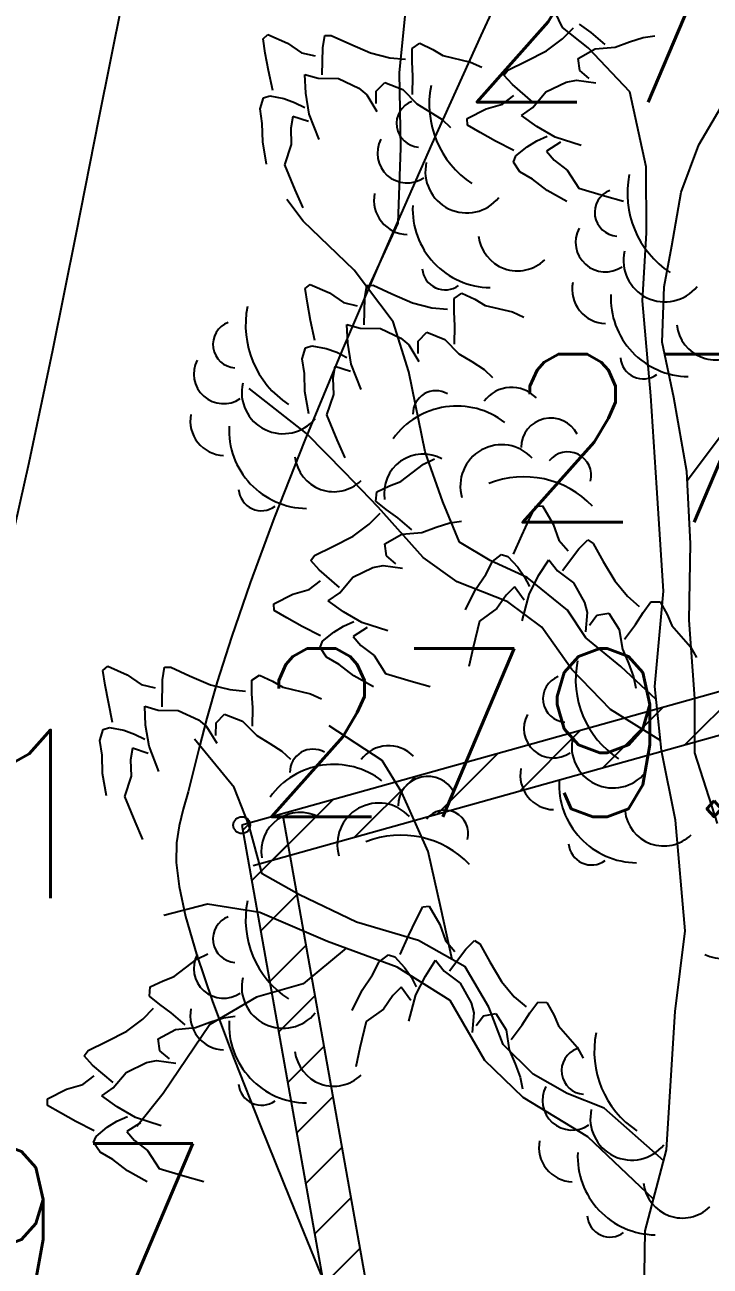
# Model space of a CAD drawing. Extents: x 524954 to 526204, y 9523489 to 9524010.
# Drawn here: x 525583.68 to 525587.75, y 9523832.95 to 9523840.33 of the extents above; entities that cross this region are included whole.
import ezdxf
from ezdxf.enums import TextEntityAlignment as Align

# ---------------------------------------------------------------- set-up
doc = ezdxf.new("R2010")
doc.units = 0
doc.header["$PDMODE"] = 33
doc.header["$PDSIZE"] = 0.1
doc.linetypes.add('ACAD_ISO12W100', pattern=[21, 12, -3, 0, -3, 0, -3])
for name, color, linetype in [('Arbre', 34, 'ACAD_ISO12W100'), ('Cloture', 7, 'Continuous'), ('CN_01_00', 3, 'Continuous'), ('CN_02_00', 4, 'Continuous'), ('Murs', 1, 'Continuous'), ('TopoAlt', 3, 'Continuous'), ('TOPOJIS', 7, 'Continuous')]:
    doc.layers.add(name, color=color, linetype=linetype)
doc.styles.add('Simplex 1.0', font='Simplex.shx', dxfattribs={"width": 0.99, "height": 1})
pattern_1 = [(45, (0, 0), (-0.1767766952966, 0.1767766952966), [])]

# ---------------------------------------------------------------- blocks, each defined once
blk = doc.blocks.new('TCPOINT M')
at = {"color": 0}
blk.add_point((0, 0), dxfattribs=at)
at = {"layer": 'TopoAlt', "style": 'Simplex 1.0', "width": 0.99}
blk.add_attdef('ALT', (0.15, 0.15), '', height=1, dxfattribs=at)
blk = doc.blocks.new('v088')
at = {"linetype": 'Continuous'}
for p, q in [((-1.8059, 9.9306), (-1.7492, 10.4915)), ((-0.8352, 10.1996), (-0.9911, 10.5198)), ((-0.8359, 10.1311), (-0.7709, 10.1978)), ((-0.6834, 10.0784), (-0.8352, 10.1996)), ((-0.6662, 10.1688), (-0.7348, 10.218)), ((-2.6162, 10.1323), (-2.587, 10.1577)), ((-2.6028, 10.0456), (-2.6162, 10.1323)), ((-2.587, 10.1577), (-2.4712, 10.1066)), ((-2.2608, 10.0773), (-2.2494, 10.1511)), ((-2.2494, 10.1511), (-2.2113, 10.1522)), ((-2.2113, 10.1522), (-2.101, 10.101)), ((-0.9313, 10.0604), (-0.8359, 10.1311)), ((-0.5833, 10.0982), (-0.6662, 10.1688)), ((-0.5231, 10.0829), (-0.4378, 10.1134)), ((-0.4378, 10.1134), (-0.3559, 10.1397)), ((-0.3559, 10.1397), (-0.2873, 10.1487)), ((-2.5835, 9.9428), (-2.6028, 10.0456)), ((-2.4712, 10.1066), (-2.3879, 10.0492)), ((-2.3879, 10.0492), (-2.3057, 10.0298)), ((-2.2643, 9.9167), (-2.2608, 10.0773)), ((-2.101, 10.101), (-1.977, 10.0475)), ((-1.977, 10.0475), (-1.8618, 10.0181)), ((-1.7305, 9.9947), (-1.7301, 10.0737)), ((-1.7301, 10.0737), (-1.6848, 10.1049)), ((-1.6848, 10.1049), (-1.6075, 10.069)), ((-1.6075, 10.069), (-1.5466, 10.0327)), ((-1.0512, 9.9981), (-0.9313, 10.0604)), ((-0.7431, 10.0152), (-0.6418, 10.0712)), ((-0.4354, 9.8162), (-0.6834, 10.0784)), ((-0.6418, 10.0712), (-0.5231, 10.0829)), ((-1.8618, 10.0181), (-1.7691, 10.0099)), ((-1.7254, 9.9105), (-1.7305, 9.9947)), ((-1.5466, 10.0327), (-1.3822, 9.9939)), ((-1.3822, 9.9939), (-1.316, 9.9632)), ((-1.1606, 9.945), (-1.0512, 9.9981)), ((-0.7336, 9.9427), (-0.7431, 10.0152)), ((-2.5582, 9.8238), (-2.5835, 9.9428)), ((-2.3678, 9.9191), (-2.2883, 9.8969)), ((-2.3619, 9.8077), (-2.3678, 9.9191)), ((-2.2883, 9.8969), (-2.1685, 9.895)), ((-2.1685, 9.895), (-2.0471, 9.8386)), ((-1.7966, 9.483), (-1.8059, 9.9306)), ((-1.7277, 9.8016), (-1.7254, 9.9105)), ((-1.1838, 9.9148), (-1.1606, 9.945)), ((-1.1339, 9.8592), (-1.1838, 9.9148)), ((-0.677, 9.8958), (-0.7336, 9.9427)), ((-2.0471, 9.8386), (-1.9997, 9.7992)), ((-1.9438, 9.7464), (-1.9432, 9.8199)), ((-1.9432, 9.8199), (-1.893, 9.873)), ((-1.893, 9.873), (-1.7856, 9.8299)), ((-1.7856, 9.8299), (-1.7015, 9.7452)), ((-1.0116, 9.755), (-1.1339, 9.8592)), ((-1.0114, 9.724), (-0.9342, 9.8156)), ((-0.9342, 9.8156), (-0.8138, 9.874)), ((-0.8138, 9.874), (-0.7533, 9.8858)), ((-0.7533, 9.8858), (-0.6387, 9.8698)), ((-0.339, 9.3704), (-0.4354, 9.8162)), ((-0.0246, 9.5014), (0.1676, 9.8288)), ((-2.634, 9.7155), (-2.6142, 9.7814)), ((-2.6142, 9.7814), (-2.5764, 9.7933)), ((-2.5764, 9.7933), (-2.4916, 9.7768)), ((-2.4916, 9.7768), (-2.4283, 9.7541)), ((-2.4283, 9.7541), (-2.3676, 9.7232)), ((-2.3419, 9.6831), (-2.3619, 9.8077)), ((-1.9997, 9.7992), (-1.9397, 9.7002)), ((-1.7015, 9.7452), (-1.624, 9.6985)), ((-1.2895, 9.7147), (-1.1923, 9.7429)), ((-1.1923, 9.7429), (-1.1254, 9.7944)), ((-2.6206, 9.6288), (-2.634, 9.7155)), ((-2.4395, 9.6694), (-2.4511, 9.6011)), ((-2.3461, 9.6395), (-2.4395, 9.6694)), ((-2.2831, 9.5325), (-2.3419, 9.6831)), ((-1.624, 9.6985), (-1.5519, 9.6516)), ((-1.4022, 9.6572), (-1.2895, 9.7147)), ((-1.0789, 9.6763), (-1.0114, 9.724)), ((-0.9888, 9.6106), (-1.0789, 9.6763)), ((-2.6175, 9.52), (-2.6206, 9.6288)), ((-2.4511, 9.6011), (-2.4483, 9.5032)), ((-1.5519, 9.6516), (-1.5015, 9.6041)), ((-1.401, 9.6186), (-1.4022, 9.6572)), ((-1.3254, 9.5742), (-1.401, 9.6186)), ((-0.8796, 9.5473), (-0.9888, 9.6106)), ((-2.5946, 9.3874), (-2.6175, 9.52)), ((-1.2335, 9.5242), (-1.3254, 9.5742)), ((-1.1253, 9.4685), (-1.2335, 9.5242)), ((-1.0467, 9.4905), (-0.9892, 9.5252)), ((-0.9892, 9.5252), (-0.9269, 9.5527)), ((-0.7257, 9.4976), (-0.8796, 9.5473)), ((-2.4483, 9.5032), (-2.4883, 9.3823)), ((-1.8121, 9.0349), (-1.7966, 9.483)), ((-1.1132, 9.4352), (-1.0467, 9.4905)), ((-0.8484, 9.5165), (-0.9306, 9.463)), ((-0.9306, 9.463), (-0.885, 9.4108)), ((-0.1306, 9.2193), (-0.0246, 9.5014)), ((-2.4883, 9.3823), (-2.4269, 9.2344)), ((-1.1278, 9.3984), (-1.1132, 9.4352)), ((-1.0892, 9.3413), (-1.1278, 9.3984)), ((-0.885, 9.4108), (-0.8073, 9.3511)), ((-1.0136, 9.2969), (-1.0892, 9.3413)), ((-0.8073, 9.3511), (-0.7389, 9.2437)), ((-0.337, 8.9787), (-0.339, 9.3704)), ((-2.4269, 9.2344), (-2.3802, 9.1269)), ((-0.9273, 9.2307), (-1.0136, 9.2969)), ((-0.81, 9.1646), (-0.9273, 9.2307)), ((-0.7389, 9.2437), (-0.5855, 9.1979)), ((-2.3783, 9.048), (-2.4742, 9.1766)), ((-0.5855, 9.1979), (-0.4727, 9.1661)), ((-0.1861, 8.901), (-0.1306, 9.2193)), ((-2.0737, 8.7558), (-2.3783, 9.048)), ((-1.992, 8.6473), (-1.8121, 9.0349)), ((-0.3597, 8.574), (-0.337, 8.9787)), ((-0.2308, 8.6575), (-0.1861, 8.901)), ((-1.8434, 8.4497), (-2.0737, 8.7558)), ((-2.3661, 8.6466), (-2.3369, 8.6719)), ((-2.3527, 8.5599), (-2.3661, 8.6466)), ((-2.3369, 8.6719), (-2.2212, 8.6209)), ((-2.0108, 8.5916), (-1.9993, 8.6654)), ((-1.9993, 8.6654), (-1.9613, 8.6665)), ((-1.9613, 8.6665), (-1.8509, 8.6153)), ((-0.2426, 8.3277), (-0.2308, 8.6575)), ((-2.3334, 8.4571), (-2.3527, 8.5599)), ((-2.2212, 8.6209), (-2.1379, 8.5634)), ((-2.1379, 8.5634), (-2.0557, 8.544)), ((-2.0143, 8.4309), (-2.0108, 8.5916)), ((-1.8509, 8.6153), (-1.7269, 8.5617)), ((-1.7269, 8.5617), (-1.6118, 8.5324)), ((-1.4805, 8.509), (-1.4801, 8.5879)), ((-1.4801, 8.5879), (-1.4347, 8.6192)), ((-1.4347, 8.6192), (-1.3575, 8.5833)), ((-1.3575, 8.5833), (-1.2966, 8.547)), ((-0.3105, 8.0091), (-0.3597, 8.574)), ((-1.6118, 8.5324), (-1.519, 8.5242)), ((-1.4754, 8.4248), (-1.4805, 8.509)), ((-1.2966, 8.547), (-1.1322, 8.5082)), ((-1.1322, 8.5082), (-1.066, 8.4775)), ((-2.3082, 8.3381), (-2.3334, 8.4571)), ((-2.1178, 8.4334), (-2.0382, 8.4112)), ((-2.1118, 8.322), (-2.1178, 8.4334)), ((-1.7501, 8.1531), (-1.8434, 8.4497)), ((-1.4776, 8.3159), (-1.4754, 8.4248)), ((-2.0382, 8.4112), (-1.9184, 8.4092)), ((-1.9184, 8.4092), (-1.7971, 8.3529)), ((-1.7971, 8.3529), (-1.7497, 8.3134)), ((-1.6931, 8.3341), (-1.643, 8.3873)), ((-1.643, 8.3873), (-1.5356, 8.3441)), ((-1.5356, 8.3441), (-1.4515, 8.2595)), ((-2.384, 8.2298), (-2.3641, 8.2956)), ((-2.3641, 8.2956), (-2.3264, 8.3076)), ((-2.3264, 8.3076), (-2.2415, 8.291)), ((-2.2415, 8.291), (-2.1783, 8.2684)), ((-2.1783, 8.2684), (-2.1175, 8.2375)), ((-2.0919, 8.1974), (-2.1118, 8.322)), ((-1.7497, 8.3134), (-1.6897, 8.2145)), ((-1.6937, 8.2606), (-1.6931, 8.3341)), ((-0.1735, 7.9995), (-0.2426, 8.3277)), ((-2.3706, 8.1431), (-2.384, 8.2298)), ((-2.0331, 8.0467), (-2.0919, 8.1974)), ((-1.4515, 8.2595), (-1.374, 8.2128)), ((-1.374, 8.2128), (-1.3019, 8.1659)), ((-2.3674, 8.0343), (-2.3706, 8.1431)), ((-2.1895, 8.1837), (-2.2011, 8.1153)), ((-2.0961, 8.1537), (-2.1895, 8.1837)), ((-1.6531, 7.6763), (-1.7501, 8.1531)), ((-1.3019, 8.1659), (-1.2515, 8.1184)), ((-2.3581, 7.786), (-2.6995, 8.0525)), ((-2.2011, 8.1153), (-2.1982, 8.0174)), ((-2.3445, 7.9016), (-2.3674, 8.0343)), ((-2.1982, 8.0174), (-2.2383, 7.8966)), ((-0.2742, 7.4626), (-0.3105, 8.0091)), ((-0.0959, 7.5596), (-0.1735, 7.9995)), ((-0.0934, 7.5087), (0.2621, 7.9837)), ((-2.2383, 7.8966), (-2.1768, 7.7487)), ((-2.1294, 7.5544), (-2.3581, 7.786)), ((-2.1768, 7.7487), (-2.1302, 7.6412)), ((-1.5474, 7.38), (-1.6531, 7.6763)), ((-1.7972, 7.4997), (-1.6632, 7.6026)), ((-1.6632, 7.6026), (-1.5976, 7.6345)), ((-1.9323, 7.3471), (-2.1294, 7.5544)), ((-0.0745, 7.1309), (-0.0959, 7.5596)), ((-1.9404, 7.4382), (-1.8638, 7.4754)), ((-1.8638, 7.4754), (-1.7972, 7.4997)), ((-0.2365, 6.8477), (-0.2742, 7.4626)), ((-1.9448, 7.3833), (-1.9404, 7.4382)), ((-1.8839, 7.3331), (-1.9448, 7.3833)), ((-1.4491, 7.1395), (-1.5474, 7.38)), ((-1.985, 7.2461), (-1.9201, 7.3129)), ((-1.6648, 7.048), (-1.9323, 7.3471)), ((-1.8154, 7.2839), (-1.8839, 7.3331)), ((-1.0336, 7.2746), (-0.9936, 7.3527)), ((-0.9936, 7.3527), (-0.9551, 7.3561)), ((-0.9551, 7.3561), (-0.8913, 7.2468)), ((-2.0805, 7.1754), (-1.985, 7.2461)), ((-1.7325, 7.2133), (-1.8154, 7.2839)), ((-1.587, 7.2285), (-1.5051, 7.2548)), ((-1.5051, 7.2548), (-1.4365, 7.2638)), ((-1.0783, 7.18), (-1.0336, 7.2746)), ((-0.8913, 7.2468), (-0.8575, 7.1514)), ((-2.2004, 7.1132), (-2.0805, 7.1754)), ((-1.8923, 7.1303), (-1.791, 7.1862)), ((-1.791, 7.1862), (-1.6722, 7.1979)), ((-1.6722, 7.1979), (-1.587, 7.2285)), ((-1.1277, 7.0688), (-1.0783, 7.18)), ((-2.3098, 7.06), (-2.2004, 7.1132)), ((-1.8828, 7.0578), (-1.8923, 7.1303)), ((-1.2665, 7.0314), (-1.4491, 7.1395)), ((-0.8575, 7.1514), (-0.8023, 7.0875)), ((-0.8351, 6.9716), (-0.7381, 7.0997)), ((-0.7381, 7.0997), (-0.6855, 7.1528)), ((-0.6855, 7.1528), (-0.654, 7.1313)), ((-0.654, 7.1313), (-0.5947, 7.0251)), ((-0.0837, 6.6768), (-0.0745, 7.1309)), ((-2.333, 7.0298), (-2.3098, 7.06)), ((-2.283, 6.9743), (-2.333, 7.0298)), ((-1.8262, 7.0109), (-1.8828, 7.0578)), ((-1.4628, 6.9029), (-1.6648, 7.048)), ((-1.2925, 6.9474), (-1.2526, 7.0255)), ((-1.0467, 6.9303), (-1.2665, 7.0314)), ((-1.2526, 7.0255), (-1.1978, 7.0672)), ((-1.1978, 7.0672), (-1.1602, 7.0548)), ((-1.1602, 7.0548), (-1.1012, 6.9916)), ((-0.978, 6.9406), (-0.9175, 7.0343)), ((-0.9175, 7.0343), (-0.8661, 6.9697)), ((-0.5947, 7.0251), (-0.5257, 6.909)), ((-2.1607, 6.8701), (-2.283, 6.9743)), ((-2.0833, 6.9307), (-1.963, 6.9891)), ((-1.963, 6.9891), (-1.9025, 7.0009)), ((-1.9025, 7.0009), (-1.7879, 6.9849)), ((-1.3538, 6.8575), (-1.2925, 6.9474)), ((-1.1012, 6.9916), (-1.0633, 6.9361)), ((-1.0349, 6.828), (-0.978, 6.9406)), ((-0.8661, 6.9697), (-0.7702, 6.8978)), ((-2.3415, 6.858), (-2.2745, 6.9095)), ((-2.1606, 6.8391), (-2.0833, 6.9307)), ((-1.1618, 6.7848), (-1.4628, 6.9029)), ((-1.122, 6.8741), (-1.1715, 6.8255)), ((-1.0639, 6.7951), (-1.122, 6.8741)), ((-1.0633, 6.9361), (-1.0322, 6.8755)), ((-0.8063, 6.7363), (-1.0467, 6.9303)), ((-0.7702, 6.8978), (-0.705, 6.781)), ((-0.5257, 6.909), (-0.4496, 6.8178)), ((-2.5514, 6.7723), (-2.4387, 6.8298)), ((-2.4387, 6.8298), (-2.3415, 6.858)), ((-2.228, 6.7914), (-2.1606, 6.8391)), ((-2.1379, 6.7256), (-2.228, 6.7914)), ((-1.413, 6.7366), (-1.3538, 6.8575)), ((-1.1715, 6.8255), (-1.2266, 6.7446)), ((-1.0757, 6.6715), (-1.0349, 6.828)), ((-0.4496, 6.8178), (-0.3793, 6.7567)), ((-0.2869, 6.2807), (-0.2365, 6.8477)), ((-2.5502, 6.7337), (-2.5514, 6.7723)), ((-2.4746, 6.6893), (-2.5502, 6.7337)), ((-2.0288, 6.6624), (-2.1379, 6.7256)), ((-1.2266, 6.7446), (-1.3299, 6.6702)), ((-0.9597, 6.6336), (-1.1618, 6.7848)), ((-0.6972, 6.5707), (-0.8063, 6.7363)), ((-0.705, 6.781), (-0.6897, 6.7213)), ((-0.6897, 6.7213), (-0.6991, 6.6059)), ((-0.6318, 6.7049), (-0.56, 6.7185)), ((-0.56, 6.7185), (-0.4983, 6.6206)), ((-0.4022, 6.6506), (-0.357, 6.7218)), ((-0.357, 6.7218), (-0.3104, 6.7855)), ((-0.3104, 6.7855), (-0.2553, 6.7842)), ((-0.2553, 6.7842), (-0.2138, 6.7099)), ((-2.3827, 6.6392), (-2.4746, 6.6893)), ((-2.1384, 6.6402), (-2.076, 6.6678)), ((-1.8748, 6.6127), (-2.0288, 6.6624)), ((-1.3299, 6.6702), (-1.3669, 6.5144)), ((-0.6753, 6.6457), (-0.6318, 6.7049)), ((-0.4679, 6.5637), (-0.4022, 6.6506)), ((-0.2138, 6.7099), (-0.1857, 6.6447)), ((-0.1857, 6.6447), (-0.0753, 6.5169)), ((-0.0491, 6.2111), (-0.0837, 6.6768)), ((-2.2745, 6.5836), (-2.3827, 6.6392)), ((-2.2624, 6.5503), (-2.1959, 6.6055)), ((-2.1959, 6.6055), (-2.1384, 6.6402)), ((-1.9976, 6.6315), (-2.0798, 6.5781)), ((-2.0798, 6.5781), (-2.0342, 6.5259)), ((-0.7803, 6.3824), (-0.9597, 6.6336)), ((-0.4884, 6.4009), (-0.6972, 6.5707)), ((-0.4983, 6.6206), (-0.4798, 6.5027)), ((-2.2769, 6.5134), (-2.2624, 6.5503)), ((-2.2384, 6.4564), (-2.2769, 6.5134)), ((-2.0342, 6.5259), (-1.9565, 6.4662)), ((-1.3669, 6.5144), (-1.3922, 6.3999)), ((-0.4798, 6.5027), (-0.4444, 6.4194)), ((-0.0753, 6.5169), (-0.0397, 6.4532)), ((-2.1628, 6.412), (-2.2384, 6.4564)), ((-1.9565, 6.4662), (-1.8881, 6.3588)), ((-3.5682, 6.3771), (-3.539, 6.4025)), ((-3.5548, 6.2904), (-3.5682, 6.3771)), ((-3.539, 6.4025), (-3.4232, 6.3514)), ((-3.4232, 6.3514), (-3.3399, 6.2939)), ((-3.2129, 6.3221), (-3.2014, 6.3959)), ((-3.2014, 6.3959), (-3.1633, 6.397)), ((-3.1633, 6.397), (-3.053, 6.3458)), ((-2.6821, 6.3185), (-2.6368, 6.3497)), ((-2.6368, 6.3497), (-2.5596, 6.3138)), ((-2.0765, 6.3457), (-2.1628, 6.412)), ((-1.8881, 6.3588), (-1.7347, 6.313)), ((-0.5514, 6.1446), (-0.7803, 6.3824)), ((-0.2789, 6.2036), (-0.4884, 6.4009)), ((-0.4444, 6.4194), (-0.4135, 6.3391)), ((-3.5355, 6.1876), (-3.5548, 6.2904)), ((-3.3399, 6.2939), (-3.2577, 6.2746)), ((-3.2164, 6.1615), (-3.2129, 6.3221)), ((-3.053, 6.3458), (-2.929, 6.2922)), ((-2.929, 6.2922), (-2.8139, 6.2629)), ((-2.6826, 6.2395), (-2.6821, 6.3185)), ((-2.5596, 6.3138), (-2.4986, 6.2775)), ((-2.4986, 6.2775), (-2.3343, 6.2387)), ((-1.9592, 6.2797), (-2.0765, 6.3457)), ((-1.7347, 6.313), (-1.6219, 6.2812)), ((-0.4135, 6.3391), (-0.4006, 6.2711)), ((-0.2479, 5.9022), (-0.2869, 6.2807)), ((-2.8139, 6.2629), (-2.7211, 6.2547)), ((-2.6774, 6.1553), (-2.6826, 6.2395)), ((-2.3343, 6.2387), (-2.2681, 6.208)), ((-0.0486, 5.8877), (-0.0491, 6.2111)), ((-3.5103, 6.0686), (-3.5355, 6.1876)), ((-3.3198, 6.1639), (-3.2403, 6.1417)), ((-3.3139, 6.0525), (-3.3198, 6.1639)), ((-3.2403, 6.1417), (-3.1205, 6.1398)), ((-3.1205, 6.1398), (-2.9991, 6.0834)), ((-2.6797, 6.0464), (-2.6774, 6.1553)), ((-0.2539, 5.9607), (-0.5514, 6.1446)), ((-3.294, 5.9279), (-3.3139, 6.0525)), ((-2.9991, 6.0834), (-2.9517, 6.044)), ((-2.8958, 5.9912), (-2.8952, 6.0647)), ((-2.8952, 6.0647), (-2.845, 6.1178)), ((-2.845, 6.1178), (-2.7377, 6.0747)), ((-2.7377, 6.0747), (-2.6536, 5.99)), ((-3.5861, 5.9603), (-3.5662, 6.0262)), ((-3.5662, 6.0262), (-3.5284, 6.0381)), ((-3.5284, 6.0381), (-3.4436, 6.0215)), ((-3.4436, 6.0215), (-3.3804, 5.9989)), ((-3.3804, 5.9989), (-3.3196, 5.968)), ((-2.9517, 6.044), (-2.8917, 5.945)), ((-2.6536, 5.99), (-2.576, 5.9433)), ((-1.9071, 5.8427), (-2.2223, 6.0475)), ((-3.5727, 5.8736), (-3.5861, 5.9603)), ((-3.3915, 5.9142), (-3.4031, 5.8459)), ((-3.2981, 5.8843), (-3.3915, 5.9142)), ((-3.2352, 5.7773), (-3.294, 5.9279)), ((-2.7868, 5.6812), (-3.0229, 5.9686)), ((-2.576, 5.9433), (-2.5039, 5.8964)), ((-3.5695, 5.7648), (-3.5727, 5.8736)), ((-3.4031, 5.8459), (-3.4003, 5.748)), ((-2.5039, 5.8964), (-2.4536, 5.8489)), ((-1.7911, 5.6523), (-1.9071, 5.8427)), ((-0.1646, 5.4873), (-0.2479, 5.9022)), ((0.0846, 5.4676), (-0.0486, 5.8877)), ((-3.5466, 5.6322), (-3.5695, 5.7648)), ((-3.4003, 5.748), (-3.4403, 5.6271)), ((-3.4403, 5.6271), (-3.3789, 5.4792)), ((-2.7013, 5.4591), (-2.7868, 5.6812)), ((-1.6346, 5.3011), (-1.7911, 5.6523)), ((-3.3789, 5.4792), (-3.3323, 5.3717)), ((-0.1073, 4.8293), (-0.1646, 5.4873)), ((-2.6206, 5.1685), (-2.7013, 5.4591)), ((-1.5592, 4.9668), (-1.6346, 5.3011)), ((-2.4003, 5.0425), (-2.6206, 5.1685)), ((-2.0611, 4.8817), (-2.4003, 5.0425)), ((-2.9464, 4.9876), (-3.2062, 4.92)), ((-2.6344, 4.9381), (-2.9464, 4.9876)), ((-1.7068, 4.8945), (-1.6668, 4.9726)), ((-1.6668, 4.9726), (-1.6283, 4.976)), ((-1.6283, 4.976), (-1.5645, 4.8667)), ((-1.4917, 4.6586), (-1.5592, 4.9668)), ((-2.2328, 4.7662), (-2.6344, 4.9381)), ((-1.6919, 4.7713), (-2.0611, 4.8817)), ((-1.7514, 4.7999), (-1.7068, 4.8945)), ((-1.8008, 4.6887), (-1.7514, 4.7999)), ((-1.5645, 4.8667), (-1.5307, 4.7714)), ((-0.1657, 4.3492), (-0.1073, 4.8293)), ((-2.1227, 4.7254), (-2.3768, 4.5144)), ((-1.8192, 4.6131), (-2.2328, 4.7662)), ((-1.415, 4.6154), (-1.6919, 4.7713)), ((-1.5307, 4.7714), (-1.4755, 4.7074)), ((-1.4112, 4.7196), (-1.3587, 4.7727)), ((-1.3587, 4.7727), (-1.3272, 4.7513)), ((-1.3272, 4.7513), (-1.2679, 4.6451)), ((-3.1435, 4.5571), (-3.0095, 4.66)), ((-3.0095, 4.66), (-2.9439, 4.6918)), ((-1.9257, 4.6454), (-1.871, 4.6871)), ((-1.871, 4.6871), (-1.8334, 4.6747)), ((-1.8334, 4.6747), (-1.7744, 4.6115)), ((-1.6512, 4.5605), (-1.5907, 4.6542)), ((-1.5907, 4.6542), (-1.5392, 4.5896)), ((-1.5083, 4.5916), (-1.4112, 4.7196)), ((-1.9657, 4.5674), (-1.9257, 4.6454)), ((-1.5041, 4.4145), (-1.8192, 4.6131)), ((-1.7744, 4.6115), (-1.7365, 4.5561)), ((-1.5392, 4.5896), (-1.4434, 4.5178)), ((-1.2732, 4.3758), (-1.415, 4.6154)), ((-1.2679, 4.6451), (-1.1988, 4.529)), ((-3.2867, 4.4956), (-3.2101, 4.5328)), ((-3.2101, 4.5328), (-3.1435, 4.5571)), ((-2.3768, 4.5144), (-2.655, 4.434)), ((-2.0269, 4.4774), (-1.9657, 4.5674)), ((-1.7365, 4.5561), (-1.7054, 4.4954)), ((-1.7081, 4.4479), (-1.6512, 4.5605)), ((-1.4434, 4.5178), (-1.3781, 4.401)), ((-1.1988, 4.529), (-1.1228, 4.4377)), ((-3.2911, 4.4407), (-3.2867, 4.4956)), ((-3.2303, 4.3905), (-3.2911, 4.4407)), ((-2.655, 4.434), (-2.9315, 4.2727)), ((-2.0862, 4.3565), (-2.0269, 4.4774)), ((-1.8447, 4.4455), (-1.8998, 4.3645)), ((-1.7952, 4.494), (-1.8447, 4.4455)), ((-1.7371, 4.415), (-1.7952, 4.494)), ((-1.7488, 4.2914), (-1.7081, 4.4479)), ((-1.1228, 4.4377), (-1.0524, 4.3767)), ((-3.3314, 4.3035), (-3.2664, 4.3702)), ((-3.1617, 4.3413), (-3.2303, 4.3905)), ((-1.8998, 4.3645), (-2.0031, 4.2901)), ((-1.2976, 4.0581), (-1.5041, 4.4145)), ((-1.3781, 4.401), (-1.3629, 4.3412)), ((-1.1877, 4.1537), (-1.2732, 4.3758)), ((-1.0302, 4.3418), (-0.9835, 4.4054)), ((-0.9835, 4.4054), (-0.9285, 4.4041)), ((-0.9285, 4.4041), (-0.8869, 4.3298)), ((-3.4268, 4.2328), (-3.3314, 4.3035)), ((-3.0788, 4.2707), (-3.1617, 4.3413)), ((-3.0186, 4.2553), (-2.9333, 4.2859)), ((-2.9333, 4.2859), (-2.8514, 4.3121)), ((-2.8514, 4.3121), (-2.7828, 4.3211)), ((-2.0031, 4.2901), (-2.0401, 4.1343)), ((-1.3629, 4.3412), (-1.3723, 4.2259)), ((-1.3485, 4.2656), (-1.3049, 4.3248)), ((-1.3049, 4.3248), (-1.2331, 4.3384)), ((-1.2331, 4.3384), (-1.1715, 4.2405)), ((-1.0754, 4.2705), (-1.0302, 4.3418)), ((-0.8869, 4.3298), (-0.8589, 4.2646)), ((-0.2169, 3.5272), (-0.1657, 4.3492)), ((-3.5467, 4.1705), (-3.4268, 4.2328)), ((-3.2386, 4.1877), (-3.1373, 4.2436)), ((-2.9315, 4.2727), (-3.209, 3.8627)), ((-3.1373, 4.2436), (-3.0186, 4.2553)), ((-1.1715, 4.2405), (-1.153, 4.1227)), ((-1.1411, 4.1837), (-1.0754, 4.2705)), ((-0.8589, 4.2646), (-0.7485, 4.1368)), ((-3.6561, 4.1174), (-3.5467, 4.1705)), ((-3.2291, 4.1152), (-3.2386, 4.1877)), ((-2.0401, 4.1343), (-2.0653, 4.0199)), ((-1.0099, 3.9771), (-1.1877, 4.1537)), ((-0.7485, 4.1368), (-0.7129, 4.0731)), ((-3.6793, 4.0872), (-3.6561, 4.1174)), ((-3.6294, 4.0317), (-3.6793, 4.0872)), ((-3.1725, 4.0683), (-3.2291, 4.1152)), ((-1.153, 4.1227), (-1.1176, 4.0393)), ((-3.5071, 3.9275), (-3.6294, 4.0317)), ((-3.5069, 3.8964), (-3.4297, 3.988)), ((-3.4297, 3.988), (-3.3093, 4.0465)), ((-3.3093, 4.0465), (-3.2488, 4.0583)), ((-3.2488, 4.0583), (-3.1342, 4.0423)), ((-1.0692, 3.839), (-1.2976, 4.0581)), ((-1.1176, 4.0393), (-1.0867, 3.9591)), ((-3.785, 3.8871), (-3.6878, 3.9154)), ((-3.6878, 3.9154), (-3.6208, 3.9668)), ((-1.0867, 3.9591), (-1.0738, 3.891)), ((-0.8085, 3.8631), (-1.0099, 3.9771)), ((-3.8977, 3.8297), (-3.785, 3.8871)), ((-3.5743, 3.8488), (-3.5069, 3.8964)), ((-3.4842, 3.783), (-3.5743, 3.8488)), ((-3.209, 3.8627), (-3.3666, 3.6666)), ((-0.6849, 3.6045), (-1.0692, 3.839)), ((-0.589, 3.7744), (-0.8085, 3.8631)), ((-3.8965, 3.791), (-3.8977, 3.8297)), ((-3.8209, 3.7466), (-3.8965, 3.791)), ((-3.3751, 3.7197), (-3.4842, 3.783)), ((-0.2343, 3.4611), (-0.589, 3.7744)), ((-3.729, 3.6966), (-3.8209, 3.7466)), ((-3.6208, 3.641), (-3.729, 3.6966)), ((-3.5422, 3.6629), (-3.4847, 3.6976)), ((-3.4847, 3.6976), (-3.4223, 3.7252)), ((-3.2212, 3.6701), (-3.3751, 3.7197)), ((-3.6087, 3.6076), (-3.5422, 3.6629)), ((-3.3439, 3.6889), (-3.4261, 3.6355)), ((-3.4261, 3.6355), (-3.3805, 3.5833)), ((-3.6232, 3.5708), (-3.6087, 3.6076)), ((-3.5847, 3.5138), (-3.6232, 3.5708)), ((-3.3805, 3.5833), (-3.3028, 3.5236)), ((-0.2941, 3.234), (-0.6849, 3.6045)), ((-3.5091, 3.4694), (-3.5847, 3.5138)), ((-3.4228, 3.4031), (-3.5091, 3.4694)), ((-3.3028, 3.5236), (-3.2344, 3.4162)), ((-0.3436, 3.0457), (-0.2169, 3.5272)), ((-3.3055, 3.337), (-3.4228, 3.4031)), ((-3.2344, 3.4162), (-3.081, 3.3703)), ((-3.081, 3.3703), (-2.9682, 3.3386)), ((-0.3518, 2.5418), (-0.3436, 3.0457))]:
    blk.add_line(p, q, dxfattribs=at)
for centre, major_axis, start_param, end_param in [((-1.0632, 9.7428), (0.3995, 0.3995), 2.158504, 3.344219), ((-1.6825, 9.6282), (-0.099, 0.099), -0.421529, 2.292047), ((-1.7599, 9.4514), (-0.1246, 0.1246), 0.293965, 2.957824), ((-1.4053, 9.3432), (0.1741, 0.1741), 2.133893, 4.816631), ((0.1148, 9.2139), (-0.3995, 0.3995), 0.587708, 1.773422), ((-0.5045, 9.0993), (0.099, 0.099), 1.149268, 3.862844), ((-1.7527, 9.1724), (-0.1445, 0.1445), 0.590553, 2.325666), ((-1.2605, 9.1191), (0.3298, 0.3298), 2.307735, 3.914618), ((-0.5819, 8.9225), (0.1246, 0.1246), 1.864761, 4.52862), ((-1.1039, 8.9843), (0.1641, 0.1641), 2.463212, 4.701636), ((-0.2273, 8.8143), (0.1741, 0.1741), 2.133893, 4.816631), ((-1.5338, 8.7756), (0.0964, 0.0964), 2.435534, 4.557933), ((-0.5746, 8.6435), (0.1445, 0.1445), 2.161349, 3.896462), ((-0.0825, 8.5902), (0.3298, 0.3298), 2.307735, 3.914618), ((-2.1547, 8.4302), (0.3995, 0.3995), 2.158504, 3.344219), ((-2.774, 8.3155), (-0.099, 0.099), -0.421529, 2.292047), ((0.0741, 8.4554), (0.1641, 0.1641), 2.463212, 4.701636), ((-2.8514, 8.1388), (-0.1246, 0.1246), 0.293965, 2.957824), ((-0.3558, 8.2467), (0.0964, 0.0964), 2.435534, 4.557933), ((-2.4968, 8.0306), (0.1741, 0.1741), 2.133893, 4.816631), ((-1.5891, 7.9031), (0.0964, 0.0964), 0.254619, 2.377018), ((-1.1385, 7.8551), (-0.1445, 0.1445), 4.692823, 6.427936), ((-2.8441, 7.8598), (-0.1445, 0.1445), 0.590553, 2.325666), ((-1.4642, 7.4823), (0.3298, 0.3298), 0.12682, 1.733702), ((-2.352, 7.8064), (0.3298, 0.3298), 2.307735, 3.914618), ((-0.9057, 7.7012), (0.1246, 0.1246), 5.967031, 8.63089), ((-1.6643, 7.4312), (-0.1641, 0.1641), -1.288499, 0.949924), ((-1.1975, 7.4726), (-0.1741, 0.1741), 4.665366, 7.348105), ((-0.8052, 7.5365), (-0.099, 0.099), 3.680741, 6.394318), ((-2.1954, 7.6717), (0.1641, 0.1641), 2.463212, 4.701636), ((-1.0661, 6.9632), (-0.3995, 0.3995), 4.689978, 5.875693), ((-2.6253, 7.463), (0.0964, 0.0964), 2.435534, 4.557933), ((-0.1929, 6.3242), (-0.3995, 0.3995), 0.587708, 1.773422), ((-0.8122, 6.2095), (-0.099, 0.099), -0.421529, 2.292047), ((-0.8896, 6.0328), (0.1246, 0.1246), 1.864761, 4.52862), ((-0.535, 5.9246), (0.1741, 0.1741), 2.133893, 4.816631), ((-2.32, 5.773), (0.0964, 0.0964), 0.254619, 2.377018), ((-1.8693, 5.7251), (0.1445, 0.1445), 6.263619, 7.998733), ((-2.1951, 5.3523), (0.3298, 0.3298), 0.12682, 1.733702), ((-1.6366, 5.5711), (-0.1246, 0.1246), 4.396235, 7.060094), ((-0.8824, 5.7538), (-0.1445, 0.1445), 0.590553, 2.325666), ((-0.3902, 5.7004), (0.3298, 0.3298), 2.307735, 3.914618), ((-1.9284, 5.3425), (0.1741, 0.1741), 6.236163, 8.918901), ((-2.3952, 5.3012), (-0.1641, 0.1641), -1.288499, 0.949924), ((-1.536, 5.4064), (0.099, 0.099), 5.251538, 7.965114), ((-0.2336, 5.5657), (-0.1641, 0.1641), 0.892416, 3.130839), ((-1.7969, 4.8332), (0.3995, 0.3995), 6.260774, 7.446489), ((-0.6635, 5.357), (0.0964, 0.0964), 2.435534, 4.557933), ((-2.1547, 4.8961), (-0.3995, 0.3995), 0.587708, 1.773422), ((0.1101, 4.8971), (-0.1641, 0.1641), 1.908121, 4.146545), ((-2.774, 4.7815), (-0.099, 0.099), -0.421529, 2.292047), ((-2.8514, 4.6047), (-0.1246, 0.1246), 0.293965, 2.957824), ((-2.4968, 4.4965), (0.1741, 0.1741), 2.133893, 4.816631), ((-2.8441, 4.3258), (-0.1445, 0.1445), 0.590553, 2.325666), ((-2.352, 4.2724), (0.3298, 0.3298), 2.307735, 3.914618), ((-0.0823, 4.1124), (0.3995, 0.3995), 2.158504, 3.344219), ((-2.1954, 4.1377), (0.1641, 0.1641), 2.463212, 4.701636), ((-0.7016, 3.9977), (0.099, 0.099), 1.149268, 3.862844), ((-2.6253, 3.929), (0.0964, 0.0964), 2.435534, 4.557933), ((-0.779, 3.821), (0.1246, 0.1246), 1.864761, 4.52862), ((-0.4244, 3.7128), (0.1741, 0.1741), 2.133893, 4.816631), ((-0.7718, 3.542), (-0.1445, 0.1445), 0.590553, 2.325666), ((-0.2796, 3.4886), (0.3298, 0.3298), 2.307735, 3.914618), ((-0.1231, 3.3539), (0.1641, 0.1641), 2.463212, 4.701636), ((-0.5529, 3.1452), (0.0964, 0.0964), 2.435534, 4.557933)]:
    blk.add_ellipse(centre, major_axis=major_axis, ratio=1, start_param=start_param, end_param=end_param, dxfattribs=at)

msp = doc.modelspace()

# ---------------------------------------------------------------- hatches: boundary and pattern name
at = {"layer": 'Murs'}
h = msp.add_hatch(dxfattribs=at)
h.set_pattern_fill('_U', color=256, scale=0.25, angle=45, style=0, pattern_type=0)
h.set_pattern_definition(pattern_1)
h.paths.add_polyline_path([(525615.9012, 9523844.3176), (525593.7962, 9523838.1156), (525591.2273, 9523837.3269), (525584.9665, 9523835.5761), (525585.0338, 9523835.3353), (525591.2976, 9523837.087), (525593.8666, 9523837.8757), (525615.9688, 9523844.0769)])
h = msp.add_hatch(dxfattribs=at)
h.set_pattern_fill('_U', color=256, scale=0.25, angle=45, style=0, pattern_type=0)
h.set_pattern_definition(pattern_1)
h.paths.add_polyline_path([(525584.9665, 9523835.5761), (525591.7401, 9523797.5515), (525591.9862, 9523797.5954), (525585.2126, 9523835.6199)])

# ---------------------------------------------------------------- linework, layer by layer
at = {"layer": 'Cloture', "flags": 128}
for points in [[(525615.9012, 9523844.3176), (525593.7962, 9523838.1156), (525591.2273, 9523837.3269), (525584.9665, 9523835.5761)], [(525615.9688, 9523844.0769), (525593.8666, 9523837.8757), (525591.2976, 9523837.087), (525585.0338, 9523835.3353)]]:
    msp.add_lwpolyline(points, dxfattribs=at)
at = {"layer": 'Cloture', "elevation": 279.26, "flags": 128}
for points in [[(525585.2126, 9523835.6199), (525591.9862, 9523797.5954)], [(525584.9665, 9523835.5761), (525591.7401, 9523797.5515)]]:
    msp.add_lwpolyline(points, dxfattribs=at)
at = {"layer": 'CN_01_00', "elevation": 279, "flags": 128}
msp.add_lwpolyline([(525586.6819, 9523840.9055), (525586.3884, 9523840.2714), (525586.0973, 9523839.6274), (525585.819, 9523838.9963), (525585.5636, 9523838.4009), (525585.3414, 9523837.8641), (525585.1599, 9523837.4036), (525585.0163, 9523837.0163), (525584.9052, 9523836.6941), (525584.8212, 9523836.4288), (525584.7588, 9523836.2123), (525584.7127, 9523836.0365), (525584.6773, 9523835.8931), (525584.6473, 9523835.774), (525584.6188, 9523835.6708), (525584.5948, 9523835.5733), (525584.5796, 9523835.4712), (525584.5777, 9523835.3542), (525584.5936, 9523835.2117), (525584.6318, 9523835.0335), (525584.6967, 9523834.8092), (525584.7928, 9523834.5283), (525584.9223, 9523834.1848), (525585.0787, 9523833.7896), (525585.2529, 9523833.3579), (525585.4362, 9523832.905)], dxfattribs=at)
at = {"layer": 'CN_02_00', "elevation": 278, "flags": 128}
msp.add_lwpolyline([(525584.2543, 9523840.4599), (525584.1178, 9523839.7813), (525583.98, 9523839.0875), (525583.8411, 9523838.3974), (525583.7012, 9523837.7295), (525583.5607, 9523837.1026)], dxfattribs=at)

# ---------------------------------------------------------------- block references
at = {"layer": 'Arbre'}
msp.add_blockref('v088', (525587.7093, 9523830.119, 279.48), dxfattribs=at)
at = {"layer": 'TOPOJIS'}
ref = msp.add_blockref('TCPOINT M', (525590.9543, 9523839.8247, 279.65), dxfattribs=at)
ref.add_attrib('ALT', '279.65', dxfattribs={"layer": 'TopoAlt', "height": 1, "style": 'Simplex 1.0', "width": 0.99}).set_placement((525590.9043, 9523839.8747, 279.65), align=Align.RIGHT)
ref = msp.add_blockref('TCPOINT M', (525591.2273, 9523837.3269, 279.79), dxfattribs=at)
ref.add_attrib('ALT', '279.79', dxfattribs={"layer": 'TopoAlt', "height": 1, "style": 'Simplex 1.0', "width": 0.99}).set_placement((525591.1773, 9523837.3769, 279.79), align=Align.RIGHT)
ref = msp.add_blockref('TCPOINT M', (525584.9665, 9523835.5761, 279.26), dxfattribs=at)
ref.add_attrib('ALT', '279.26', (525585.0165, 9523835.6261, 279.26), dxfattribs={"layer": 'TopoAlt', "height": 1, "style": 'Simplex 1.0', "width": 0.99})
ref = msp.add_blockref('TCPOINT M', (525579.4948, 9523835.0926, 277.01), dxfattribs=at)
ref.add_attrib('ALT', '277.01', (525579.5448, 9523835.1426, 277.01), dxfattribs={"layer": 'TopoAlt', "height": 1, "style": 'Simplex 1.0', "width": 0.99})
ref = msp.add_blockref('TCPOINT M', (525580.0867, 9523832.6341, 276.97), dxfattribs=at)
ref.add_attrib('ALT', '276.97', (525580.1367, 9523832.6841, 276.97), dxfattribs={"layer": 'TopoAlt', "height": 1, "style": 'Simplex 1.0', "width": 0.99})

doc.saveas('drawing.dxf')
